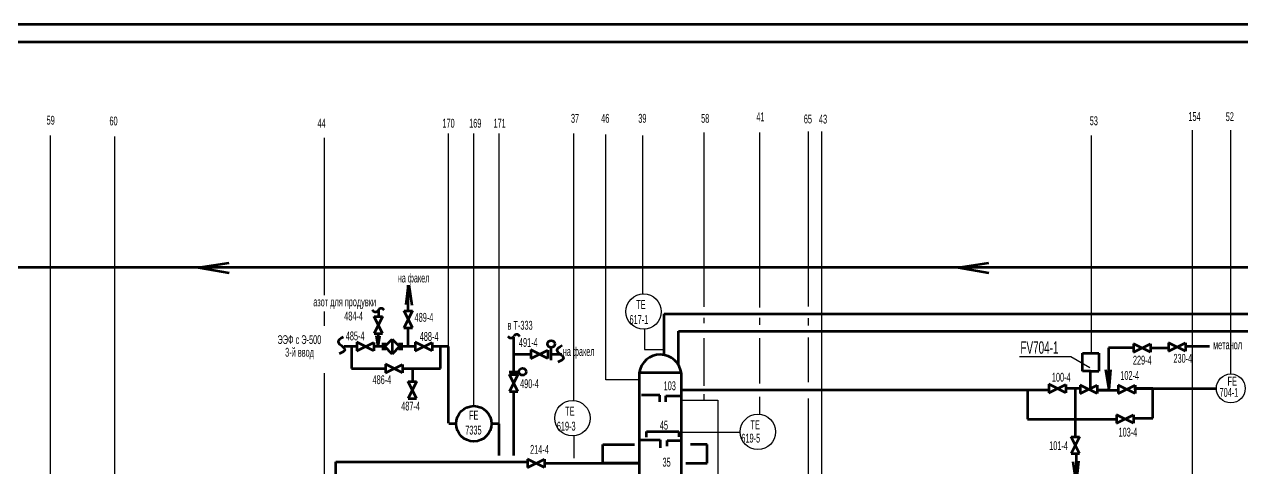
# Model space of a CAD drawing. Extents: x 0 to 3219, y 0 to 555.
# Drawn here: x 545.9 to 889.8, y 429.8 to 555 of the extents above; entities that cross this region are included whole.
import ezdxf

# ---------------------------------------------------------------- set-up
doc = ezdxf.new("R2010")
doc.units = 0
doc.header["$MEASUREMENT"] = 0
doc.linetypes.add('DASHED2', pattern=[0.375, 0.25, -0.125])
doc.layers.add('1', color=7, linetype='CONTINUOUS')
doc.layers.add('2', color=7, linetype='CONTINUOUS')
doc.styles.add('стиль1', font='MDM_Win.shx', dxfattribs={"width": 0.5})

msp = doc.modelspace()

# ---------------------------------------------------------------- linework, layer by layer
at = {"layer": '1', "color": 0, "lineweight": 80}
for p, q in [((647.11, 472.46), (644.71, 467.66)), ((644.76, 472.46), (647.11, 472.46)), ((647.11, 467.66), (644.76, 472.46)), ((655.54, 474.05), (653.14, 469.25)), ((653.19, 474.05), (655.54, 474.05)), ((655.54, 469.25), (653.19, 474.05)), ((644.71, 467.66), (647.11, 467.66)), ((653.14, 469.25), (655.54, 469.25)), ((639.8, 465.19), (639.8, 462.79)), ((644.6, 462.79), (639.8, 465.19)), ((639.8, 462.79), (644.6, 465.15)), ((644.6, 465.15), (644.6, 462.79)), ((647.22, 465.06), (647.22, 462.91)), ((647.76, 465.06), (647.76, 462.91)), ((651.92, 465.02), (651.92, 462.91)), ((652.42, 465.03), (652.42, 462.92)), ((656.31, 465.19), (656.31, 462.79)), ((661.11, 462.79), (656.31, 465.19)), ((656.31, 462.79), (661.11, 465.14)), ((661.11, 465.14), (661.11, 462.79)), ((859.2, 464.79), (859.2, 462.39)), ((864, 462.39), (859.2, 464.79)), ((859.2, 462.39), (864, 464.74)), ((864, 464.74), (864, 462.39)), ((869.12, 465.05), (869.12, 462.65)), ((873.92, 462.65), (869.12, 465.05)), ((869.12, 462.65), (873.92, 465)), ((873.92, 465), (873.92, 462.65)), ((689.03, 463.01), (689.03, 460.61)), ((693.83, 460.61), (689.03, 463.01)), ((689.03, 460.61), (693.83, 462.96)), ((693.83, 462.96), (693.83, 460.61)), ((647.89, 458.99), (647.89, 456.59)), ((652.69, 456.59), (647.89, 458.99)), ((647.89, 456.59), (652.69, 458.94)), ((652.69, 458.94), (652.69, 456.59)), ((656.71, 454.12), (654.31, 449.32)), ((654.36, 454.12), (656.71, 454.12)), ((656.71, 449.32), (654.36, 454.12)), ((685.34, 456.09), (682.94, 451.29)), ((682.99, 456.09), (685.34, 456.09)), ((685.34, 451.29), (682.99, 456.09)), ((682.94, 451.29), (685.34, 451.29)), ((835.29, 453.35), (835.29, 450.95)), ((840.09, 450.95), (835.29, 453.35)), ((835.29, 450.95), (840.09, 453.3)), ((840.09, 453.3), (840.09, 450.95)), ((844.19, 453.09), (844.19, 450.69)), ((848.99, 450.69), (844.19, 453.09)), ((844.19, 450.69), (848.99, 453.04)), ((848.99, 453.04), (848.99, 450.69)), ((854.87, 453.09), (854.87, 450.69)), ((859.67, 450.69), (854.87, 453.09)), ((854.87, 450.69), (859.67, 453.04)), ((859.67, 453.04), (859.67, 450.69)), ((654.31, 449.32), (656.71, 449.32)), ((854.37, 444.7), (854.37, 442.3)), ((859.17, 442.3), (854.37, 444.7)), ((854.37, 442.3), (859.17, 444.65)), ((859.17, 444.65), (859.17, 442.3)), ((843.98, 438.52), (841.58, 433.72)), ((841.62, 438.52), (843.98, 438.52)), ((843.98, 433.72), (841.62, 438.52)), ((841.58, 433.72), (843.98, 433.72)), ((688.09, 432.21), (688.09, 429.81)), ((692.89, 429.81), (688.09, 432.21)), ((688.09, 429.81), (692.89, 432.16)), ((692.89, 432.16), (692.89, 429.81))]:
    msp.add_line(p, q, dxfattribs=at)
at = {"layer": '2', "lineweight": 80}
for p, q in [((2477.32, 555), (0, 555)), ((2473.11, 550), (20, 550)), ((597.64, 486.32), (483.76, 486.32)), ((1104.93, 486.32), (597.64, 486.32)), ((784.53, 473.22), (1060.74, 473.22)), ((785.81, 468.3), (1061, 468.3)), ((633.86, 261.54), (633.86, 431.44))]:
    msp.add_line(p, q, dxfattribs=at)
at = {"layer": '2', "lineweight": 30}
for p, q in [((553.33, 332.55), (553.33, 523.58)), ((571.49, 341.35), (571.49, 523.28)), ((630.65, 522.98), (630.65, 478.54)), ((701.13, 448.71), (701.13, 524.18)), ((710.15, 454.62), (710.15, 523.88)), ((720.62, 478.85), (720.62, 523.58)), ((737.93, 475.23), (737.93, 524.47)), ((753.7, 474.98), (753.7, 524.47)), ((767.43, 475.31), (767.43, 524.77)), ((771.2, 356.32), (771.2, 524.77)), ((847.35, 462.07), (847.35, 523.58)), ((875.86, 426.12), (875.86, 525.07)), ((886.7, 456.23), (886.7, 525.08))]:
    msp.add_line(p, q, dxfattribs=at)
at = {"layer": '2', "lineweight": 30, "ltscale": 100}
for p, q in [((665.69, 463.97), (665.69, 524.18)), ((672.87, 447.19), (672.87, 524.18)), ((680.02, 442.19), (680.02, 524.18))]:
    msp.add_line(p, q, dxfattribs=at)
at = {"layer": '2', "color": 0, "lineweight": 80}
for p, q in [((595.15, 486.32), (603.76, 487.59)), ((595.15, 486.32), (603.76, 484.8)), ((809.74, 486.32), (818.35, 487.59)), ((809.74, 486.32), (818.35, 484.8)), ((654.5, 481.4), (655.34, 475.69)), ((654.37, 481.33), (653.72, 475.82)), ((654.37, 474.05), (654.37, 481.33)), ((645.94, 474.29), (645.94, 472.46)), ((726.6, 461.62), (726.6, 473.22)), ((726.6, 473.22), (785.81, 473.22)), ((645.91, 467.66), (645.91, 463.99)), ((654.36, 463.98), (654.36, 469.25)), ((730.66, 458.84), (730.66, 468.3)), ((730.66, 468.3), (785.81, 468.3)), ((645.91, 463.99), (645.4, 467)), ((645.91, 463.99), (646.31, 466.99)), ((647.76, 463.99), (649.79, 466.05)), ((649.79, 466.05), (651.92, 463.97)), ((684.14, 456.85), (684.14, 466.76)), ((639.8, 463.99), (636.24, 463.99)), ((638.37, 463.99), (638.37, 457.79)), ((647.22, 463.99), (644.6, 463.99)), ((649.83, 461.83), (647.76, 463.99)), ((651.92, 463.97), (649.83, 461.83)), ((656.31, 463.98), (652.42, 463.98)), ((665.69, 463.97), (661.11, 463.96)), ((663.43, 457.79), (663.43, 463.97)), ((665.73, 442.31), (665.69, 463.97)), ((684.14, 461.81), (689.03, 461.81)), ((689.03, 461.81), (689.03, 461.81)), ((694.74, 460.13), (694.73, 463.7)), ((694.74, 461.83), (697.76, 461.82)), ((844.81, 456.98), (844.81, 462.07)), ((844.81, 462.07), (849.39, 462.07)), ((849.39, 462.07), (849.39, 456.98)), ((859.2, 463.59), (852.19, 463.59)), ((852.19, 463.59), (852.19, 451.64)), ((864, 463.59), (869.23, 463.59)), ((873.92, 464.1), (880.67, 464.1)), ((638.37, 457.79), (647.89, 457.79)), ((652.69, 457.79), (663.43, 457.79)), ((655.54, 457.79), (655.54, 454.12)), ((852.31, 451.77), (851.42, 457.37)), ((852.31, 451.77), (852.82, 457.37)), ((682.91, 456.85), (685.64, 456.85)), ((731.5, 456.55), (719.56, 456.55)), ((719.56, 456.55), (719.56, 321.27)), ((731.52, 321.27), (731.52, 456.55)), ((847.11, 456.98), (844.81, 456.98)), ((846.85, 456.98), (849.39, 456.98)), ((847.11, 452.12), (847.11, 456.98)), ((684.14, 433.22), (684.14, 451.29)), ((802.45, 451.64), (731.52, 451.64)), ((829.3, 451.64), (802.45, 451.64)), ((835.29, 451.64), (829.3, 451.64)), ((829.3, 451.64), (829.3, 443.5)), ((844.19, 452.15), (839.98, 452.15)), ((842.78, 452.15), (842.78, 438.41)), ((852.19, 451.64), (848.88, 451.64)), ((848.88, 451.64), (854.98, 451.64)), ((864.65, 452.15), (859.31, 452.15)), ((859.31, 452.15), (881.94, 452.15)), ((864.65, 443.75), (864.65, 452.15)), ((881.18, 452.15), (882.49, 452.15)), ((725.43, 450.2), (720.2, 450.2)), ((725.43, 448.39), (725.43, 450.2)), ((727.14, 448.39), (727.14, 450.1)), ((727.14, 450.1), (731.42, 450.1)), ((859.17, 443.75), (864.65, 443.75)), ((667.87, 442.19), (665.78, 442.18)), ((680.02, 433.22), (680.02, 442.19)), ((829.3, 443.5), (854.48, 443.5)), ((719.34, 437.63), (725.54, 437.63)), ((721.69, 438.38), (721.69, 439.99)), ((721.69, 439.99), (730.78, 439.99)), ((725.54, 437.63), (725.54, 435.39)), ((727.46, 435.82), (727.46, 437.42)), ((727.46, 437.42), (731.52, 437.42)), ((730.78, 439.99), (730.78, 438.49)), ((709.3, 431.01), (709.3, 436.35)), ((709.3, 436.35), (718.27, 436.35)), ((738.79, 436.35), (734.09, 436.35)), ((738.79, 431.01), (738.79, 436.35)), ((843.03, 433.72), (843.03, 425.7)), ((633.86, 431.44), (687.93, 431.44)), ((692.89, 431.01), (719.77, 431.01)), ((719.77, 431.01), (709.3, 431.01)), ((732.81, 431.01), (738.79, 431.01)), ((843.03, 425.71), (842.14, 431.43)), ((843.16, 425.45), (843.79, 431.56))]:
    msp.add_line(p, q, dxfattribs=at)
at = {"layer": '2', "color": 0, "lineweight": 30}
for p, q in [((630.65, 473.88), (630.65, 469.85)), ((737.93, 470.59), (737.93, 472.13)), ((753.7, 470.08), (753.7, 472.13)), ((767.43, 469.91), (767.43, 471.96)), ((721.06, 468.86), (721.06, 463.17)), ((737.93, 452.87), (737.93, 466.34)), ((753.7, 453.51), (753.7, 466.34)), ((767.43, 453.92), (767.43, 466.51)), ((721.06, 463.17), (726.61, 463.17)), ((841.5, 461.05), (827.01, 461.05)), ((846.85, 458), (841.5, 461.05)), ((630.65, 456.46), (630.65, 364.85)), ((719.56, 454.62), (710.15, 454.62)), ((737.93, 448.85), (737.93, 450.53)), ((731.52, 448.85), (741.78, 448.85)), ((741.78, 448.85), (741.78, 326.4)), ((753.7, 444.84), (753.7, 449.78)), ((767.43, 337.08), (767.43, 449.33)), ((701.12, 438.74), (701.12, 432.43)), ((748.11, 439.69), (731.74, 439.69))]:
    msp.add_line(p, q, dxfattribs=at)
at = {"layer": '2', "color": 0, "linetype": 'DASHED2', "lineweight": 80}
msp.add_line((649.79, 466.05), (649.83, 461.83), dxfattribs=at)
at = {"layer": '2', "lineweight": 80, "ltscale": 100}
msp.add_line((680.02, 442.19), (677.87, 442.19), dxfattribs=at)
at = {"layer": '2', "color": 0, "lineweight": 30}
for centre, radius in [((720.84, 473.86), 5), ((886.7, 452.15), 4.08), ((700.75, 443.73), 5), ((753.11, 439.88), 5)]:
    msp.add_circle(centre, radius, dxfattribs=at)
at = {"layer": '2', "color": 0, "lineweight": 80}
for centre, radius in [((694.73, 464.7), 1), ((686.64, 456.85), 1), ((672.87, 442.19), 5)]:
    msp.add_circle(centre, radius, dxfattribs=at)
for centre, radius, start, end in [((646.73, 473.86), 0.9, 25.1558, 151.0257), ((645.08, 474.77), 0.984, 207.2114, 331.026), ((683.38, 467.39), 0.984, 207.2114, 331.026), ((685.03, 466.48), 0.9, 25.1558, 151.0257), ((725.53, 455.68), 6.03, 6.2304, 171.7235)]:
    msp.add_arc(centre, radius, start, end, dxfattribs=at)
at = {"layer": '2', "color": 0, "lineweight": 80, "end_tangent": (0.955744, 0.2942)}
for points in [[(636.01, 466.64), (634.55, 465.29), (636.42, 463.19), (634.84, 461.9)], [(697.79, 464.26), (696.33, 462.91), (698.2, 460.81), (696.62, 459.52)]]:
    msp.add_spline(points, degree=3, dxfattribs=at)

# ---------------------------------------------------------------- texts
at = {"layer": '2', "lineweight": 30, "style": 'стиль1', "width": 0.6}
for s, p in [('37', (700.32, 527.2)), ('46', (708.87, 527.2)), ('39', (719.34, 527.2)), ('58', (737.08, 527.2)), ('41', (752.68, 527.62)), ('65', (766.09, 527.02)), ('43', (770.37, 526.98)), ('154', (874.71, 527.71)), ('52', (885.27, 527.67)), ('59', (552.22, 526.66)), ('60', (569.96, 526.45)), ('44', (628.73, 525.81)), ('170', (664.01, 525.81)), ('169', (671.56, 525.81)), ('171', (678.43, 525.81)), ('53', (846.85, 526.51))]:
    msp.add_text(s, height=2.5, dxfattribs=at).set_placement(p)
at = {"layer": '2', "color": 0, "lineweight": 30, "style": 'стиль1', "width": 0.6}
for s, height, p in [('на факел', 2.5, (651.37, 482.09)), ('азот для продувки', 2.5, (627.53, 475.35)), ('ТЕ', 2.5, (718.75, 474.61)), ('484-4', 2.5, (636.27, 471.35)), ('489-4', 2.5, (656.16, 470.98)), ('в Т-333', 2.5, (682.41, 468.73)), (' 617-1', 2.5, (716.29, 470.38)), ('485-4', 2.5, (636.71, 465.72)), ('488-4', 2.5, (657.6, 465.58)), ('ЭЭФ с Э-500', 2.5, (617.42, 464.68)), ('491-4', 2.5, (685.63, 463.89)), ('FV704-1', 3.5, (827.26, 461.95)), ('метанол', 2.5, (881.69, 463.22)), ('3-й ввод', 2.5, (619.59, 461.11)), ('на факел', 2.5, (698, 461.35)), ('229-4', 2.5, (859.05, 458.9)), ('230-4', 2.5, (870.5, 459.4)), ('486-4', 2.5, (644.27, 453.36)), ('490-4', 2.5, (685.95, 452.24)), ('103', 2.5, (726.5, 451.65)), ('100-4', 2.5, (836.16, 454.06)), ('102-4', 2.5, (855.49, 454.57)), ('FE', 2.5, (885.78, 452.94)), ('704-1', 2.5, (883.52, 449.78)), ('487-4', 2.5, (652.38, 445.92)), ('FЕ', 2.5, (671.54, 443.35)), ('ТЕ', 2.5, (698.67, 444.48)), ('7335', 2.5, (670.46, 439.13)), (' 619-3', 2.5, (695.75, 440.25)), ('45', 2.5, (725.43, 440.52)), ('ТЕ', 2.5, (751.02, 440.63)), ('103-4', 2.5, (854.98, 438.55)), (' 619-5', 2.5, (747.88, 436.86)), ('101-4', 2.5, (835.4, 434.73)), ('214-4', 2.5, (688.78, 433.68)), ('35', 2.5, (726.18, 430.05))]:
    msp.add_text(s, height=height, dxfattribs=at).set_placement(p)

doc.saveas('drawing.dxf')
